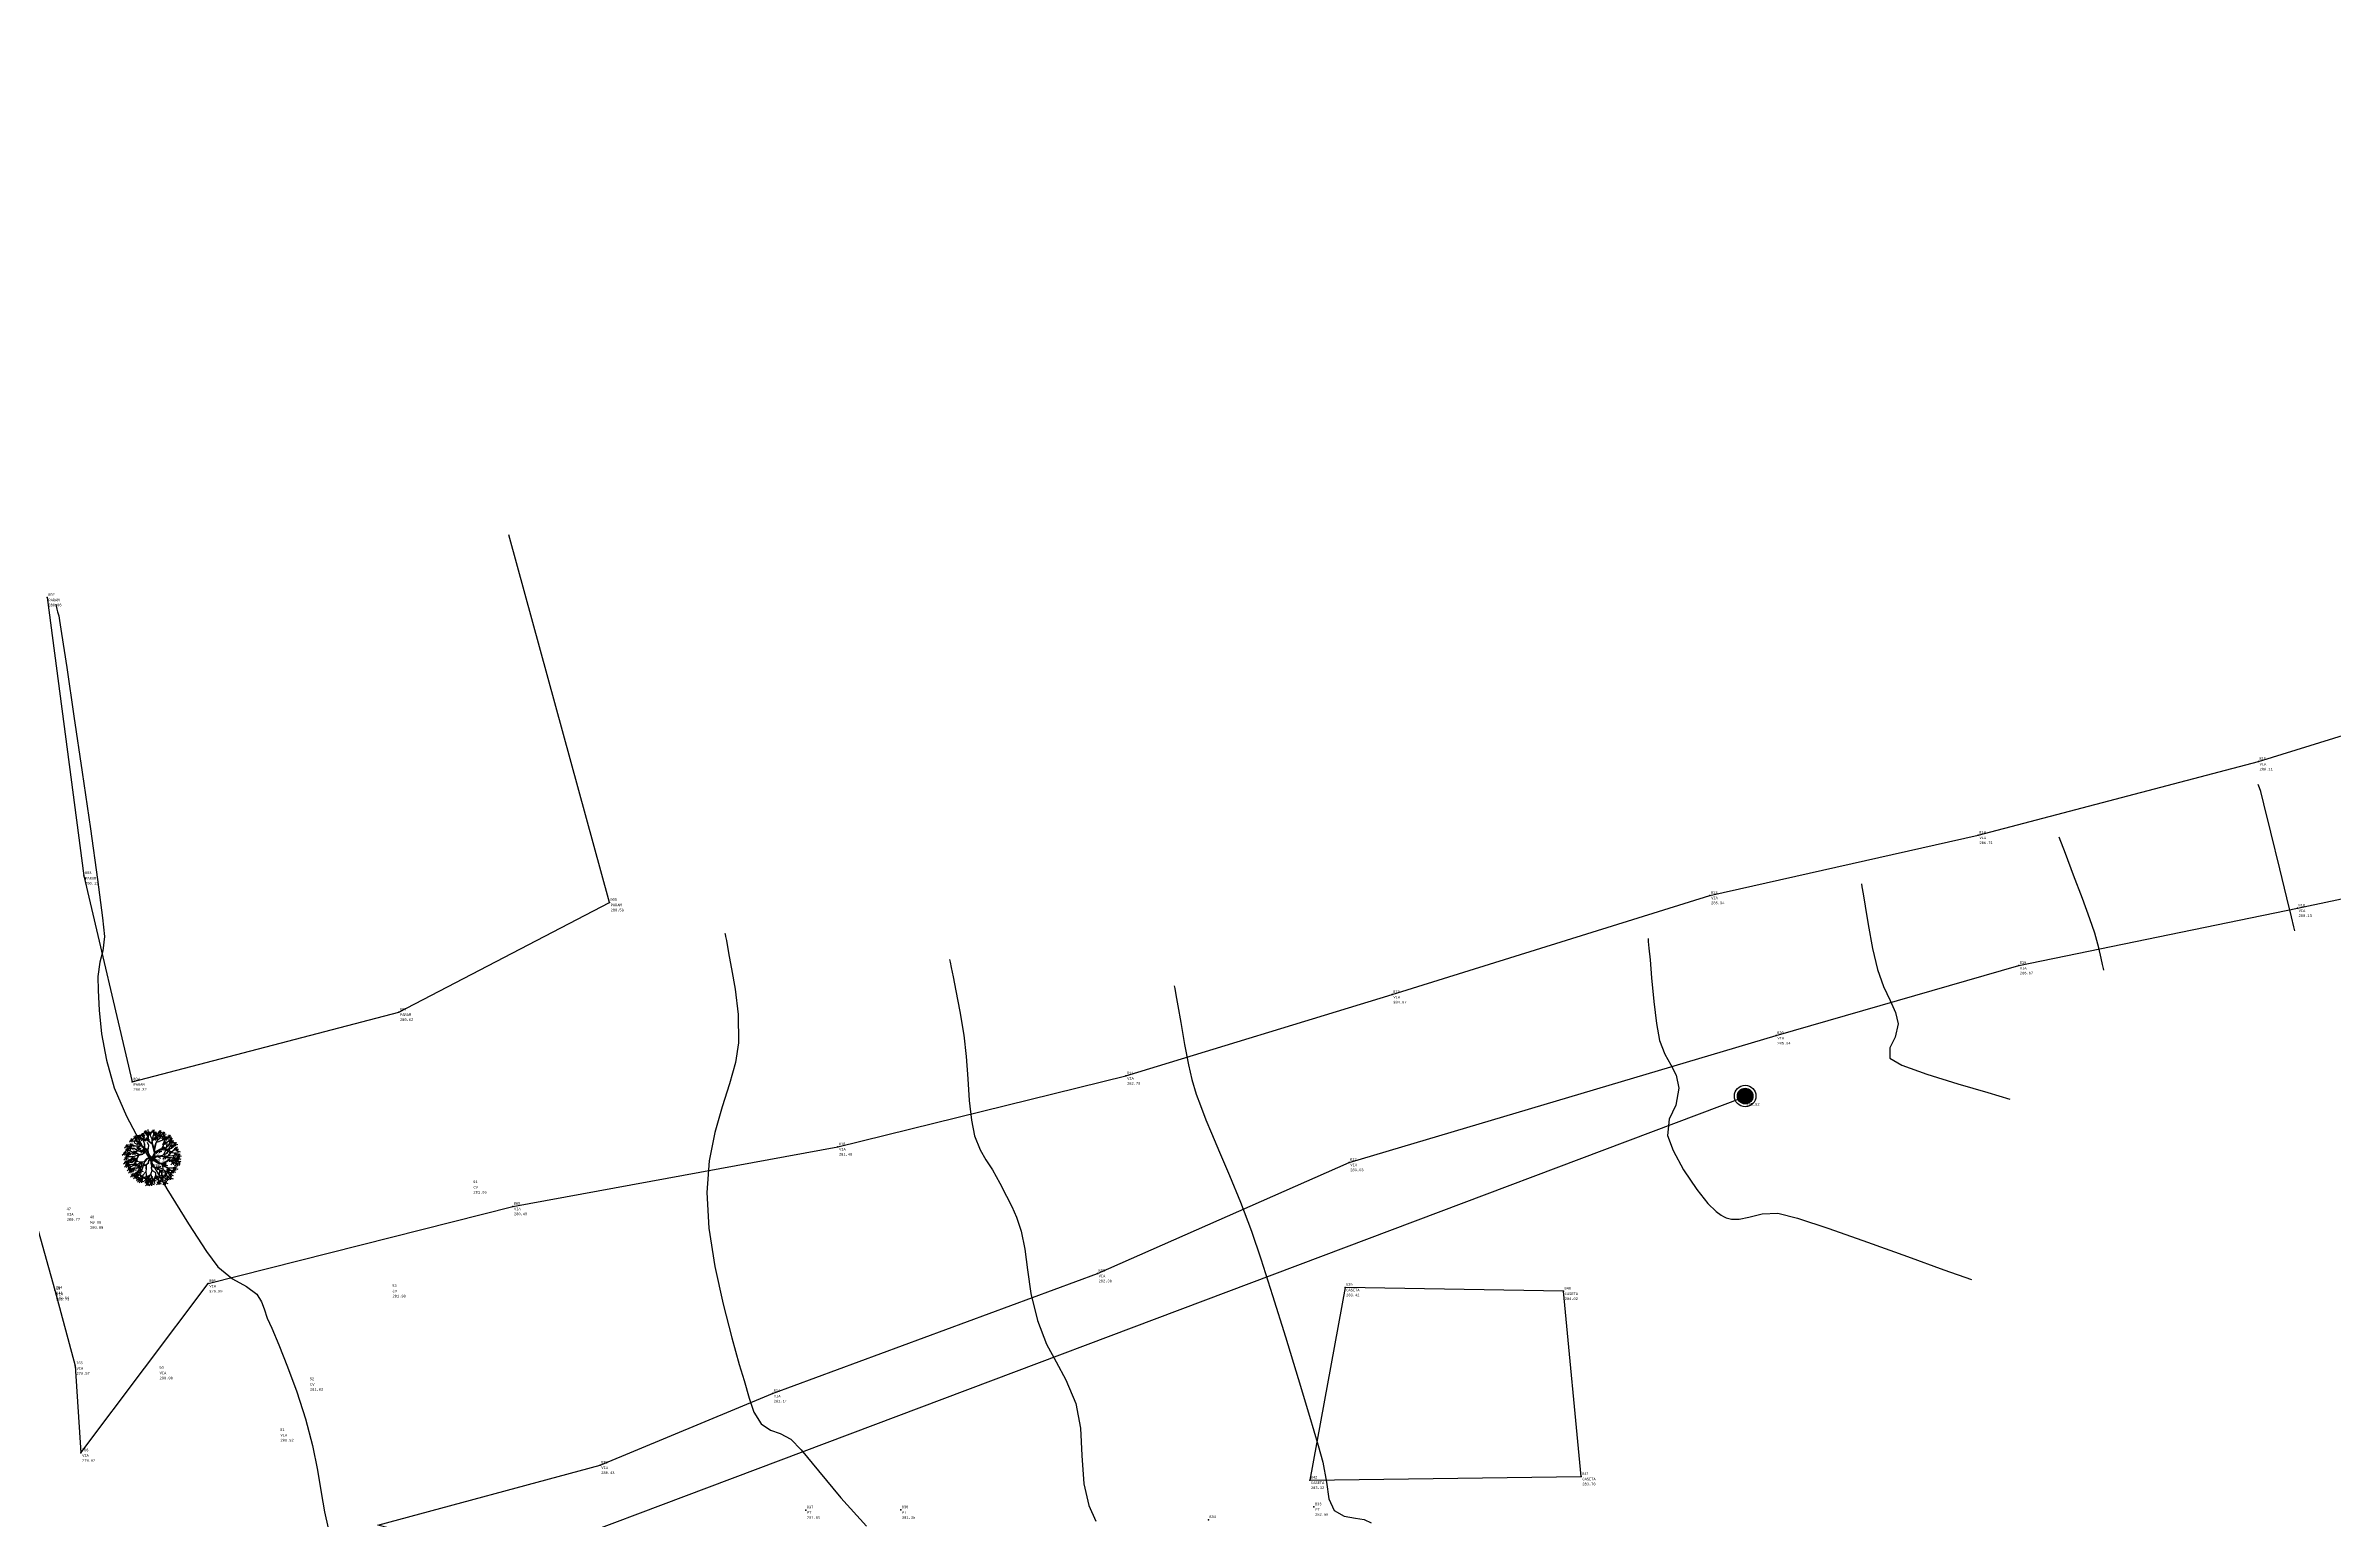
# Model space of a CAD drawing. Header units: metres. Extents: x 5050628 to 5051715, y 2427226 to 2427693.
# Drawn here: x 5050971.78 to 5051016.71, y 2427507.1 to 2427536.05 of the extents above; entities that cross this region are included whole.
import ezdxf
from ezdxf.enums import TextEntityAlignment as Align

# ---------------------------------------------------------------- set-up
doc = ezdxf.new("R2010")
doc.units = ezdxf.units.M
for name, color, linetype in [('ARBOLES', 3, 'Continuous'), ('C-TOPO-MINR-N', 11, 'Continuous'), ('CVL_PUNTO', 2, 'Continuous'), ('CVL_PUNTO_COR', 2, 'Continuous'), ('CVL_PUNTO_NUM', 2, 'Continuous'), ('Paramento', 7, 'Continuous'), ('POSTE', 2, 'Continuous'), ('Red Baja Tension', 30, 'Continuous'), ('Vía', 40, 'Continuous')]:
    doc.layers.add(name, color=color, linetype=linetype)
doc.layers.add('Poste Baja tension', color=30, linetype='Continuous', lineweight=100)
doc.styles.add('MONOTXT4', font='monotxt4.shx')

# ---------------------------------------------------------------- blocks, each defined once
blk = doc.blocks.new('ar-2')
at = {"layer": 'ARBOLES'}
for p, q in [((28.53, 111.64), (28.32, 111.46)), ((28.43, 111.66), (28.46, 111.46)), ((28.76, 111.68), (28.56, 111.5)), ((28.79, 111.96), (28.58, 111.78)), ((28.61, 111.92), (28.85, 111.85)), ((28.67, 111.7), (28.69, 111.5)), ((28.69, 111.98), (28.71, 111.78)), ((28.99, 112.15), (28.79, 111.96)), ((28.82, 112.1), (29.05, 112.03)), ((29.04, 111.96), (28.84, 111.78)), ((28.87, 111.92), (29.1, 111.85)), ((28.9, 112.16), (28.92, 111.96)), ((29.16, 112.15), (28.95, 111.97)), ((28.95, 111.98), (28.97, 111.78)), ((29.24, 111.94), (28.97, 112.03)), ((28.99, 112.1), (29.22, 112.03)), ((29.2, 111.81), (28.99, 111.63)), ((29.02, 111.76), (29.26, 111.69)), ((29.06, 112.17), (29.09, 111.97)), ((29.1, 111.83), (29.13, 111.63)), ((29.38, 112.27), (29.17, 112.09)), ((29.21, 112.23), (29.44, 112.16)), ((29.44, 112.04), (29.24, 111.86)), ((29.27, 112), (29.5, 111.92)), ((29.29, 112.29), (29.31, 112.09)), ((29.55, 112.41), (29.35, 112.23)), ((29.4, 112.09), (29.36, 112.16)), ((29.38, 112.37), (29.61, 112.3)), ((29.63, 112.03), (29.43, 111.84)), ((29.46, 112.43), (29.48, 112.23)), ((29.46, 111.98), (29.69, 111.91)), ((29.72, 112.36), (29.51, 112.18)), ((29.54, 112.32), (29.78, 112.24)), ((29.54, 112.04), (29.56, 111.84)), ((29.6, 112.49), (29.63, 112.29)), ((29.98, 112.46), (29.78, 112.27)), ((29.81, 112.41), (30.04, 112.34)), ((29.89, 112.47), (29.91, 112.27)), ((30.1, 112.29), (29.89, 112.1)), ((30.1, 112.06), (29.89, 111.88)), ((29.92, 112.02), (30.16, 111.94)), ((29.93, 112.24), (30.16, 112.17)), ((30, 112.31), (30.03, 112.1)), ((30, 112.08), (30.02, 111.88)), ((30.34, 112.21), (30.14, 112.03)), ((30.35, 112.42), (30.15, 112.24)), ((30.17, 112.17), (30.4, 112.1)), ((30.18, 112.38), (30.41, 112.31)), ((30.25, 112.23), (30.27, 112.03)), ((30.26, 112.44), (30.28, 112.24)), ((30.55, 112.34), (30.35, 112.16)), ((30.57, 112.17), (30.36, 111.99)), ((30.38, 112.29), (30.62, 112.22)), ((30.39, 112.13), (30.63, 112.05)), ((30.43, 111.92), (30.45, 112)), ((30.45, 111.76), (30.68, 111.69)), ((30.46, 112.36), (30.48, 112.16)), ((30.47, 112.19), (30.49, 111.99)), ((30.69, 112.07), (30.49, 111.88)), ((30.52, 112.02), (30.75, 111.95)), ((30.53, 111.83), (30.55, 111.63)), ((30.6, 112.08), (30.62, 111.88)), ((30.6, 111.33), (30.68, 111.67)), ((30.86, 112.17), (30.65, 111.99)), ((30.69, 112.13), (30.92, 112.06)), ((30.74, 112.05), (30.98, 111.98)), ((30.76, 112.19), (30.79, 111.99)), ((30.96, 111.97), (30.76, 111.79)), ((30.79, 111.93), (31.02, 111.85)), ((31.02, 111.86), (30.81, 111.68)), ((30.84, 111.82), (31.08, 111.75)), ((30.86, 111.78), (30.96, 111.86)), ((30.87, 111.99), (30.89, 111.79)), ((30.92, 111.88), (30.94, 111.68)), ((31.2, 111.76), (30.99, 111.58)), ((31.03, 111.72), (31.26, 111.65)), ((31.11, 111.78), (31.13, 111.58)), ((28.4, 111.23), (28.19, 111.04)), ((28.23, 111.18), (28.46, 111.11)), ((28.47, 110.74), (28.26, 110.56)), ((28.48, 110.97), (28.27, 110.79)), ((28.3, 111.24), (28.33, 111.04)), ((28.3, 110.7), (28.53, 110.63)), ((28.31, 110.93), (28.54, 110.85)), ((28.51, 110.58), (28.31, 110.4)), ((28.54, 111.43), (28.33, 111.25)), ((28.34, 110.54), (28.57, 110.47)), ((28.36, 111.6), (28.59, 111.52)), ((28.36, 111.39), (28.6, 111.31)), ((28.57, 111.11), (28.36, 110.93)), ((28.37, 110.76), (28.4, 110.56)), ((28.38, 110.99), (28.41, 110.79)), ((28.6, 111.23), (28.4, 111.05)), ((28.61, 110.58), (28.4, 110.39)), ((28.42, 110.6), (28.44, 110.4)), ((28.43, 111.19), (28.66, 111.11)), ((28.44, 111.45), (28.46, 111.25)), ((28.44, 110.53), (28.67, 110.46)), ((28.67, 110.39), (28.46, 110.2)), ((28.47, 111.13), (28.5, 110.93)), ((28.7, 110.84), (28.49, 110.65)), ((28.7, 111.53), (28.5, 111.35)), ((28.51, 111.25), (28.53, 111.05)), ((28.51, 110.6), (28.54, 110.39)), ((28.68, 111.44), (28.53, 111.5)), ((28.53, 110.79), (28.76, 110.72)), ((28.57, 110.4), (28.6, 110.2)), ((28.6, 110.85), (28.63, 110.65)), ((28.61, 111.55), (28.63, 111.35)), ((28.88, 110.93), (28.67, 110.74)), ((28.9, 110.35), (28.69, 110.17)), ((28.7, 110.88), (28.94, 110.81)), ((28.95, 110.63), (28.75, 110.45)), ((28.96, 111.28), (28.76, 111.09)), ((28.98, 110.9), (28.77, 110.72)), ((28.78, 110.94), (28.8, 110.74)), ((28.78, 110.58), (29.01, 110.51)), ((28.8, 110.37), (28.82, 110.17)), ((28.81, 110.86), (29.04, 110.79)), ((28.86, 110.65), (28.88, 110.45)), ((28.87, 111.29), (28.89, 111.09)), ((28.89, 110.92), (28.91, 110.72)), ((29.15, 111.54), (28.95, 111.36)), ((28.98, 111.5), (29.21, 111.43)), ((29.18, 110.49), (28.98, 110.31)), ((29.01, 110.45), (29.24, 110.37)), ((29.06, 111.56), (29.08, 111.36)), ((29.29, 111.27), (29.08, 111.45)), ((29.09, 110.51), (29.11, 110.31)), ((29.32, 110.69), (29.11, 110.5)), ((29.15, 110.64), (29.38, 110.57)), ((29.43, 111.38), (29.22, 111.2)), ((29.23, 110.7), (29.25, 110.5)), ((29.25, 111.34), (29.49, 111.26)), ((29.33, 111.4), (29.35, 111.2)), ((30.33, 110.45), (30.12, 110.26)), ((30.16, 111.33), (30.39, 111.26)), ((30.16, 110.4), (30.39, 110.33)), ((30.24, 111.39), (30.26, 111.19)), ((30.57, 111.51), (30.37, 111.33)), ((30.4, 111.46), (30.63, 111.39)), ((30.63, 110.61), (30.42, 110.43)), ((30.64, 111.02), (30.43, 110.84)), ((30.45, 110.57), (30.69, 110.5)), ((30.47, 110.98), (30.7, 110.91)), ((30.48, 111.53), (30.5, 111.33)), ((30.53, 110.63), (30.55, 110.43)), ((30.54, 111.04), (30.57, 110.84)), ((30.85, 111.38), (30.64, 111.19)), ((30.87, 110.88), (30.66, 110.7)), ((30.68, 111.33), (30.91, 111.26)), ((30.72, 110.34), (30.74, 110.14)), ((30.75, 111.39), (30.78, 111.19)), ((30.77, 110.9), (30.8, 110.7)), ((30.81, 111.59), (31.04, 111.52)), ((31.09, 110.71), (30.88, 110.53)), ((31.13, 110.97), (30.92, 110.79)), ((30.92, 110.67), (31.15, 110.6)), ((30.99, 110.73), (31.02, 110.53)), ((31.2, 110.41), (30.99, 110.22)), ((31.22, 111.2), (31.02, 111.01)), ((31.24, 111.51), (31.03, 111.33)), ((31.03, 110.99), (31.06, 110.79)), ((31.05, 111.15), (31.28, 111.08)), ((31.07, 111.46), (31.3, 111.39)), ((31.28, 110.82), (31.07, 110.64)), ((31.09, 111.37), (31.23, 111.38)), ((31.3, 110.63), (31.09, 110.45)), ((31.1, 110.78), (31.34, 110.7)), ((31.11, 110.42), (31.13, 110.22)), ((31.13, 111.21), (31.15, 111.01)), ((31.13, 110.59), (31.36, 110.52)), ((31.14, 111.53), (31.17, 111.33)), ((31.16, 111.32), (31.4, 111.25)), ((31.37, 110.97), (31.16, 110.79)), ((31.18, 110.84), (31.2, 110.64)), ((31.39, 111.13), (31.19, 110.94)), ((31.19, 110.93), (31.43, 110.85)), ((31.21, 110.65), (31.23, 110.45)), ((31.22, 111.08), (31.45, 111.01)), ((31.43, 110.73), (31.23, 110.54)), ((31.24, 111.38), (31.27, 111.18)), ((31.27, 110.99), (31.3, 110.79)), ((31.3, 111.14), (31.32, 110.94)), ((31.34, 110.74), (31.36, 110.54)), ((28.74, 110.25), (28.53, 110.07)), ((28.56, 110.21), (28.8, 110.14)), ((28.64, 110.27), (28.67, 110.07)), ((28.85, 110.04), (28.64, 109.85)), ((28.67, 109.99), (28.91, 109.92)), ((28.72, 110.31), (28.96, 110.23)), ((28.75, 110.05), (28.78, 109.85)), ((29.01, 109.94), (28.81, 109.76)), ((29.05, 110.12), (28.84, 109.94)), ((28.84, 109.9), (29.07, 109.82)), ((28.88, 110.08), (29.11, 110.01)), ((28.92, 109.96), (28.94, 109.76)), ((28.95, 110.14), (28.98, 109.94)), ((28.97, 109.92), (29, 109.72)), ((29.19, 109.82), (28.98, 109.64)), ((29.24, 110.04), (29.03, 109.86)), ((29.23, 109.75), (29.03, 109.57)), ((29.06, 109.99), (29.3, 109.92)), ((29.09, 109.84), (29.11, 109.64)), ((29.11, 110.23), (29.35, 110.16)), ((29.33, 109.72), (29.12, 109.53)), ((29.14, 109.77), (29.16, 109.57)), ((29.16, 109.67), (29.39, 109.6)), ((29.18, 109.91), (29.41, 109.84)), ((29.23, 109.84), (29.46, 109.77)), ((29.24, 109.74), (29.26, 109.53)), ((29.6, 109.82), (29.4, 109.63)), ((29.46, 109.65), (29.69, 109.58)), ((29.68, 109.55), (29.48, 109.36)), ((29.51, 109.83), (29.53, 109.63)), ((29.51, 109.52), (29.63, 109.68)), ((29.51, 109.5), (29.74, 109.43)), ((29.54, 109.71), (29.56, 109.51)), ((29.58, 109.9), (29.6, 109.7)), ((29.59, 109.56), (29.61, 109.36)), ((29.65, 109.67), (29.89, 109.6)), ((29.89, 109.87), (29.68, 109.69)), ((29.89, 109.56), (29.68, 109.37)), ((29.9, 109.77), (29.7, 109.59)), ((29.71, 109.51), (29.95, 109.44)), ((29.73, 109.74), (29.75, 109.53)), ((29.79, 109.57), (29.81, 109.37)), ((30.01, 109.76), (29.8, 109.58)), ((29.87, 109.75), (29.83, 109.61)), ((29.83, 109.61), (29.85, 109.48)), ((29.84, 109.72), (30.07, 109.65)), ((29.91, 109.78), (29.94, 109.58)), ((30.17, 109.91), (29.96, 109.72)), ((29.99, 109.86), (30.23, 109.79)), ((30.28, 109.6), (30.08, 109.42)), ((30.11, 109.56), (30.34, 109.48)), ((30.17, 109.62), (30.21, 109.52)), ((30.19, 109.62), (30.21, 109.42)), ((30.45, 110.25), (30.24, 110.06)), ((30.47, 109.8), (30.26, 109.61)), ((30.28, 110.2), (30.51, 110.13)), ((30.29, 109.96), (30.53, 109.88)), ((30.3, 109.75), (30.53, 109.68)), ((30.35, 110.26), (30.38, 110.06)), ((30.38, 109.81), (30.4, 109.61)), ((30.65, 110.02), (30.44, 109.84)), ((30.65, 109.61), (30.44, 109.42)), ((30.47, 109.56), (30.71, 109.49)), ((30.48, 109.98), (30.71, 109.91)), ((30.74, 109.83), (30.54, 109.65)), ((30.55, 110.04), (30.58, 109.84)), ((30.55, 109.62), (30.57, 109.42)), ((30.57, 109.78), (30.8, 109.71)), ((30.81, 110.32), (30.61, 110.14)), ((30.81, 110.19), (30.61, 110.01)), ((30.64, 110.28), (30.87, 110.21)), ((30.65, 109.85), (30.67, 109.65)), ((30.72, 110.21), (30.74, 110.01)), ((30.94, 109.88), (30.73, 109.7)), ((30.94, 110.05), (30.74, 109.87)), ((30.77, 110.01), (31, 109.93)), ((30.77, 109.83), (31, 109.76)), ((30.84, 109.9), (30.87, 109.7)), ((30.85, 110.07), (30.87, 109.87)), ((31.08, 110.24), (30.87, 110.06)), ((30.88, 110.23), (31.01, 110.06)), ((30.9, 110.2), (31.14, 110.12)), ((30.98, 110.26), (31.01, 110.06))]:
    blk.add_line(p, q, dxfattribs=at)
at = {"layer": 'ARBOLES', "color": 27}
for p, q in [((28.59, 111.64), (28.82, 111.57)), ((28.85, 111.56), (28.61, 111.66)), ((28.85, 111.56), (28.64, 111.67)), ((28.9, 111.56), (28.65, 111.69)), ((28.98, 111.68), (28.85, 111.74)), ((29.04, 111.84), (28.91, 111.98)), ((29.09, 111.68), (28.98, 111.68)), ((29.1, 111.68), (29.04, 111.84)), ((29.25, 111.96), (29.09, 112.15)), ((29.26, 111.56), (29.1, 111.68)), ((29.12, 112.15), (29.24, 111.99)), ((29.24, 111.99), (29.14, 112.17)), ((29.28, 111.97), (29.16, 112.19)), ((29.38, 111.89), (29.25, 111.96)), ((29.38, 111.9), (29.28, 111.97)), ((29.35, 112.06), (29.37, 111.86)), ((29.37, 111.84), (29.41, 112.15)), ((29.42, 111.73), (29.37, 111.84)), ((29.37, 111.84), (29.42, 111.68)), ((29.49, 111.89), (29.38, 111.9)), ((29.59, 111.88), (29.38, 111.89)), ((29.41, 112.15), (29.39, 112.29)), ((29.42, 111.68), (29.41, 111.47)), ((29.44, 111.46), (29.42, 111.73)), ((29.62, 111.89), (29.49, 111.89)), ((29.64, 112.03), (29.5, 112.31)), ((29.66, 111.6), (29.58, 111.76)), ((29.86, 111.66), (29.59, 111.88)), ((29.62, 112.38), (29.64, 112.18)), ((29.64, 112.22), (29.62, 112.34)), ((29.62, 111.89), (29.64, 112.04)), ((29.63, 111.35), (29.66, 111.6)), ((29.64, 111.99), (29.66, 112.35)), ((29.64, 112.34), (29.65, 112.22)), ((29.64, 112.04), (29.64, 112.22)), ((29.67, 111.83), (29.64, 111.99)), ((29.64, 111.91), (29.64, 111.86)), ((29.88, 111.66), (29.67, 111.83)), ((29.76, 112.14), (29.69, 112.34)), ((29.76, 112.14), (29.79, 112.36)), ((29.85, 111.96), (29.76, 112.14)), ((29.84, 111.7), (29.86, 111.95)), ((29.87, 111.68), (29.85, 111.96)), ((29.86, 111.96), (29.97, 112.36)), ((29.98, 111.2), (29.86, 111.66)), ((29.97, 111.38), (29.88, 111.66)), ((29.96, 111.42), (30.07, 111.77)), ((30, 111.37), (30.08, 111.79)), ((30.13, 112.13), (30.05, 112.35)), ((30.08, 111.79), (30.14, 111.88)), ((30.09, 111.78), (30.22, 111.82)), ((30.1, 111.81), (30.23, 111.83)), ((30.14, 111.88), (30.13, 112.13)), ((30.14, 112.14), (30.23, 112.3)), ((30.14, 111.92), (30.3, 112.04)), ((30.15, 111.88), (30.3, 112.03)), ((30.22, 111.82), (30.43, 111.91)), ((30.3, 112.03), (30.4, 112.25)), ((30.62, 111.81), (30.42, 111.63)), ((30.43, 111.91), (30.74, 112.06)), ((30.45, 111.5), (30.49, 111.7)), ((30.48, 111.71), (30.55, 111.89)), ((30.49, 111.7), (30.7, 111.8)), ((30.5, 111.74), (30.69, 111.79)), ((30.55, 111.89), (30.6, 111.96)), ((30.6, 111.96), (30.62, 112.12)), ((30.7, 111.8), (30.86, 111.96)), ((30.74, 111.58), (30.86, 111.78)), ((30.76, 111.86), (30.87, 111.94)), ((30.76, 111.85), (30.88, 111.92)), ((30.98, 111.64), (30.77, 111.45)), ((30.78, 111.65), (31.02, 111.58)), ((30.79, 111.43), (30.89, 111.62)), ((30.89, 111.65), (30.91, 111.45)), ((30.94, 111.45), (31.09, 111.65)), ((30.94, 111.45), (31.12, 111.61)), ((28.4, 111.06), (28.63, 110.99)), ((28.79, 110.98), (28.41, 111.01)), ((28.41, 110.99), (28.77, 110.98)), ((28.64, 111.16), (28.42, 111.14)), ((28.65, 110.82), (28.42, 110.71)), ((28.43, 111.16), (28.56, 111.17)), ((28.72, 111.15), (28.44, 111.2)), ((28.7, 110.64), (28.46, 110.67)), ((28.57, 110.53), (28.46, 110.5)), ((28.63, 110.53), (28.47, 110.48)), ((28.71, 111.25), (28.48, 111.36)), ((28.5, 110.34), (28.73, 110.27)), ((28.53, 111.49), (28.76, 111.42)), ((28.8, 110.5), (28.53, 110.34)), ((28.75, 110.54), (28.54, 110.53)), ((28.86, 110.36), (28.58, 110.27)), ((28.61, 110.21), (28.84, 110.34)), ((28.92, 110.56), (28.63, 110.53)), ((28.8, 110.98), (28.65, 110.82)), ((28.85, 111.44), (28.68, 111.44)), ((28.85, 110.74), (28.7, 110.64)), ((28.83, 111.17), (28.71, 111.25)), ((28.82, 111.17), (28.72, 111.15)), ((28.85, 111.43), (28.75, 111.37)), ((28.79, 111.23), (29.02, 111.16)), ((29.1, 111.09), (28.8, 110.98)), ((28.99, 110.79), (28.8, 110.5)), ((29.12, 111.09), (28.81, 111.28)), ((29.02, 111.28), (28.82, 111.17)), ((29.25, 111.56), (28.85, 111.56)), ((29.09, 111.3), (28.85, 111.44)), ((29.04, 111.3), (28.85, 111.43)), ((28.98, 110.81), (28.85, 110.74)), ((29.11, 110.34), (28.86, 110.36)), ((29.28, 110.68), (28.92, 110.72)), ((29.06, 110.54), (28.92, 110.56)), ((29.07, 110.53), (28.92, 110.44)), ((29.07, 111.07), (28.97, 110.8)), ((29.1, 111.06), (28.98, 110.81)), ((29, 111.17), (29.14, 111.1)), ((29.25, 111.25), (29.02, 111.28)), ((29.23, 111.27), (29.04, 111.3)), ((29.18, 110.67), (29.06, 110.54)), ((29.28, 111.26), (29.09, 111.3)), ((29.34, 111.13), (29.1, 111.09)), ((29.11, 111.07), (29.33, 111.12)), ((29.23, 110.43), (29.11, 110.34)), ((29.12, 110.33), (29.23, 110.41)), ((29.23, 110.41), (29.17, 110.28)), ((29.41, 110.69), (29.18, 110.67)), ((29.25, 110.43), (29.18, 110.28)), ((29.41, 110.51), (29.23, 110.43)), ((29.49, 111.41), (29.25, 111.56)), ((29.43, 110.49), (29.25, 110.43)), ((29.41, 111.26), (29.26, 111.26)), ((29.56, 111.33), (29.27, 111.53)), ((29.42, 110.69), (29.27, 110.25)), ((29.46, 111.28), (29.28, 111.26)), ((29.47, 111.28), (29.34, 111.13)), ((29.43, 111.28), (29.34, 111.13)), ((29.54, 110.87), (29.38, 110.69)), ((29.55, 110.86), (29.41, 110.69)), ((29.51, 110.52), (29.41, 110.51)), ((29.43, 110.69), (29.58, 110.87)), ((29.5, 110.48), (29.43, 110.49)), ((29.54, 111.33), (29.46, 111.28)), ((29.55, 111.31), (29.47, 111.28)), ((29.62, 111.33), (29.49, 111.41)), ((29.52, 110.33), (29.49, 110.15)), ((29.5, 110.52), (29.52, 110.33)), ((29.61, 110.61), (29.51, 110.53)), ((29.58, 110.58), (29.51, 110.52)), ((29.52, 110.31), (29.53, 110.51)), ((29.74, 110.94), (29.54, 110.87)), ((29.55, 111.31), (29.63, 111.14)), ((29.76, 110.92), (29.55, 110.86)), ((29.59, 111.27), (29.56, 111.33)), ((29.63, 110.6), (29.58, 110.58)), ((29.6, 111.35), (29.66, 111.59)), ((29.64, 111.11), (29.6, 111.32)), ((29.64, 110.77), (29.61, 110.61)), ((29.66, 111.13), (29.62, 111.33)), ((29.65, 110.74), (29.63, 110.6)), ((29.75, 110.97), (29.64, 111.11)), ((29.76, 110.92), (29.64, 111.1)), ((29.85, 110.92), (29.65, 110.74)), ((29.76, 110.99), (29.66, 111.13)), ((29.66, 110.77), (29.78, 110.94)), ((29.81, 110.92), (29.66, 110.77)), ((29.86, 110.92), (29.75, 110.97)), ((29.86, 110.92), (29.76, 110.99)), ((29.81, 110.87), (29.77, 110.62)), ((29.85, 110.92), (29.78, 110.61)), ((29.78, 110.61), (29.81, 110.46)), ((29.8, 110.45), (29.79, 110.36)), ((29.82, 110.43), (29.79, 110.36)), ((29.79, 110.36), (29.84, 110.21)), ((29.79, 110.36), (29.82, 110.18)), ((29.86, 110.81), (29.8, 110.62)), ((29.8, 110.62), (29.82, 110.47)), ((29.81, 110.46), (29.89, 110.41)), ((29.82, 110.47), (29.91, 110.43)), ((29.85, 110.92), (29.98, 111.2)), ((29.85, 110.92), (30, 111.18)), ((29.85, 110.92), (29.89, 110.81)), ((29.89, 110.95), (29.88, 110.92)), ((29.88, 110.92), (29.9, 110.82)), ((29.89, 110.81), (30.22, 110.6)), ((29.89, 110.41), (30.12, 110.34)), ((29.9, 110.82), (29.92, 110.92)), ((29.91, 110.43), (30.09, 110.37)), ((29.92, 110.99), (30.02, 111.16)), ((29.92, 110.94), (30.04, 111.02)), ((29.92, 110.92), (29.92, 110.99)), ((29.92, 110.91), (30.02, 110.99)), ((29.93, 110.9), (30.29, 110.62)), ((29.94, 110.8), (29.93, 110.87)), ((29.93, 110.87), (30.21, 110.66)), ((30.2, 110.63), (29.94, 110.8)), ((29.95, 110.89), (30.09, 111)), ((30, 111.35), (29.97, 111.38)), ((30, 111.18), (29.97, 111.35)), ((30.21, 110.66), (29.97, 110.81)), ((29.98, 111.38), (30.02, 111.53)), ((30.02, 111.18), (30, 111.35)), ((30.02, 111.25), (30.3, 111.41)), ((30.02, 110.99), (30.1, 111.02)), ((30.03, 111.21), (30.25, 111.36)), ((30.04, 111.18), (30.31, 111.4)), ((30.29, 110.41), (30.06, 110.38)), ((30.09, 111), (30.15, 111)), ((30.1, 111.02), (30.3, 111.02)), ((30.12, 110.37), (30.25, 110.26)), ((30.12, 110.34), (30.25, 110.25)), ((30.33, 111.38), (30.13, 111.19)), ((30.13, 110.37), (30.29, 110.41)), ((30.15, 111), (30.31, 110.89)), ((30.19, 110.99), (30.32, 111.01)), ((30.29, 110.62), (30.2, 110.63)), ((30.22, 110.6), (30.34, 110.59)), ((30.28, 111.02), (30.47, 111.09)), ((30.3, 111.41), (30.42, 111.42)), ((30.3, 111.02), (30.42, 110.99)), ((30.31, 111.4), (30.47, 111.41)), ((30.31, 110.62), (30.37, 110.62)), ((30.34, 110.59), (30.42, 110.49)), ((30.35, 111.02), (30.48, 111.09)), ((30.37, 110.62), (30.5, 110.65)), ((30.38, 111.42), (30.46, 111.59)), ((30.4, 110.58), (30.45, 110.49)), ((30.41, 110.58), (30.53, 110.64)), ((30.42, 111.42), (30.45, 111.5)), ((30.42, 110.99), (30.73, 111.02)), ((30.42, 110.49), (30.7, 110.37)), ((30.42, 110.49), (30.43, 110.28)), ((30.45, 110.28), (30.43, 110.48)), ((30.45, 110.49), (30.69, 110.39)), ((30.47, 111.41), (30.56, 111.45)), ((30.47, 111.09), (30.61, 111.32)), ((30.49, 111.09), (30.72, 111.21)), ((30.5, 110.65), (30.74, 110.79)), ((30.53, 110.99), (30.66, 110.99)), ((30.53, 110.64), (30.73, 110.77)), ((30.56, 111.45), (30.74, 111.58)), ((30.61, 111.37), (30.79, 111.44)), ((30.61, 111.32), (30.78, 111.43)), ((30.63, 111), (30.72, 110.95)), ((30.68, 110.36), (30.88, 110.23)), ((30.69, 110.84), (30.93, 110.76)), ((30.69, 110.39), (31, 110.35)), ((30.7, 110.37), (31.02, 110.38)), ((30.72, 110.95), (30.91, 110.94)), ((30.73, 111.02), (30.88, 111.22)), ((30.73, 110.77), (30.9, 110.74)), ((30.74, 110.79), (30.88, 110.75)), ((30.75, 111.02), (30.98, 111.05)), ((30.78, 111.43), (30.94, 111.45)), ((30.78, 111.04), (30.89, 111.23)), ((30.88, 111.22), (31.09, 111.37)), ((30.88, 110.75), (31.2, 110.79)), ((30.89, 111.22), (31.27, 111.17)), ((30.9, 110.74), (31.16, 110.63)), ((30.91, 110.94), (31.29, 110.87)), ((31.14, 110.61), (30.91, 110.72)), ((31.18, 110.81), (30.92, 110.76)), ((30.96, 110.93), (31.19, 110.85)), ((30.98, 111.05), (31.06, 111.04)), ((31, 110.35), (31.1, 110.19)), ((31.02, 110.38), (31.23, 110.44)), ((31.03, 110.36), (31.26, 110.29)), ((31.26, 110.6), (31.14, 110.62)), ((31.25, 110.58), (31.14, 110.61)), ((31.16, 110.63), (31.27, 110.62)), ((31.3, 110.8), (31.18, 110.81)), ((31.2, 110.79), (31.29, 110.75)), ((31.3, 110.78), (31.22, 110.79)), ((28.71, 110.28), (28.58, 110.26)), ((28.6, 110.23), (28.71, 110.28)), ((28.99, 110.1), (28.75, 109.98)), ((29.03, 110.16), (28.96, 109.79)), ((29.09, 110.25), (28.97, 109.77)), ((29.08, 110.25), (28.99, 110.1)), ((29.18, 110.28), (29.08, 110.25)), ((29.29, 110.27), (29.08, 110.09)), ((29.22, 109.77), (29.08, 109.69)), ((29.27, 110.25), (29.1, 110.05)), ((29.19, 110.29), (29.21, 110.09)), ((29.68, 109.92), (29.22, 109.77)), ((29.25, 109.78), (29.71, 109.95)), ((29.3, 109.68), (29.26, 109.62)), ((29.32, 109.95), (29.3, 109.68)), ((29.49, 110.15), (29.32, 109.95)), ((29.63, 109.69), (29.43, 109.51)), ((29.68, 109.88), (29.47, 109.7)), ((29.66, 109.73), (29.47, 109.52)), ((29.52, 109.98), (29.49, 109.75)), ((29.5, 110.16), (29.52, 109.98)), ((29.66, 109.72), (29.54, 109.51)), ((29.68, 109.92), (29.66, 109.73)), ((29.78, 110.03), (29.68, 109.92)), ((29.83, 110.2), (29.78, 110.04)), ((29.78, 110.04), (29.79, 109.88)), ((29.79, 109.88), (29.87, 109.75)), ((29.84, 110.21), (30.02, 110.12)), ((29.87, 109.75), (30, 109.49)), ((30.04, 109.92), (29.96, 109.75)), ((30.02, 109.91), (29.96, 109.76)), ((29.96, 109.75), (29.96, 109.49)), ((30.02, 110.12), (30.04, 109.92)), ((30.03, 109.97), (30.02, 109.91)), ((30.04, 109.92), (30.1, 109.77)), ((30.07, 109.92), (30.09, 109.72)), ((30.1, 109.77), (30.34, 109.57)), ((30.24, 109.93), (30.17, 109.62)), ((30.25, 110.25), (30.24, 109.93)), ((30.26, 110.26), (30.38, 110.07)), ((30.37, 110.05), (30.38, 109.85)), ((30.4, 109.59), (30.37, 109.84)), ((30.38, 110.07), (30.4, 109.88)), ((30.38, 109.85), (30.42, 109.59)), ((30.39, 109.88), (30.44, 109.59)), ((30.4, 109.88), (30.65, 109.73)), ((30.43, 110.28), (30.55, 110.19)), ((30.55, 110.19), (30.61, 109.97)), ((30.57, 110.17), (30.81, 110.1)), ((30.58, 110.19), (30.83, 110.11)), ((30.61, 109.97), (30.77, 109.85)), ((30.64, 110.15), (30.87, 110.07)), ((30.83, 110.11), (30.91, 109.98))]:
    blk.add_line(p, q, dxfattribs=at)
blk = doc.blocks.new('POSTE')
at = {"layer": 'POSTE'}
h = blk.add_hatch(color=30, dxfattribs=at)
edge = h.paths.add_edge_path()
edge.add_arc((992.96, 972.38), 0.558, 0, 360)
at = {"layer": 'POSTE', "color": 30}
for radius in [0.768, 0.558]:
    blk.add_circle((992.96, 972.38, 192.94), radius, dxfattribs=at)
blk = doc.blocks.new('A$Cd4a49434')
at = {"layer": 'POSTE', "xscale": 0.6787685145199105, "yscale": 0.6787685145199105, "zscale": 0.6787685145199105, "rotation": 349.84833}
blk.add_blockref('POSTE', (-779.25, -530.37, 158.25), dxfattribs=at)

msp = doc.modelspace()

# ---------------------------------------------------------------- linework, layer by layer
at = {"layer": 'C-TOPO-MINR-N', "color": 32, "linetype": 'Continuous', "lineweight": -3}
for points in [[(5050971.977, 2427525.089, 280.966), (5050971.978, 2427525.081, 280.966), (5050971.986, 2427525.052, 280.966), (5050972.001, 2427524.993, 280.966), (5050972.014, 2427524.942, 280.966), (5050972.034, 2427524.862, 280.966), (5050972.053, 2427524.769, 280.966), (5050972.091, 2427524.513, 280.966), (5050972.191, 2427523.844, 280.966), (5050972.333, 2427522.893, 280.966), (5050972.494, 2427521.794, 280.966), (5050972.656, 2427520.679, 280.966), (5050972.796, 2427519.681, 280.966), (5050972.895, 2427518.932, 280.966), (5050972.932, 2427518.566, 280.966), (5050972.899, 2427518.283, 280.966), (5050972.839, 2427518.06, 280.966), (5050972.806, 2427517.778, 280.966), (5050972.808, 2427517.503, 280.966), (5050972.827, 2427517.12, 280.966), (5050972.876, 2427516.655, 280.966), (5050972.971, 2427516.138, 280.966), (5050973.126, 2427515.596, 280.966), (5050973.368, 2427515.04, 280.966), (5050973.734, 2427514.346, 280.966), (5050974.16, 2427513.608, 280.966), (5050974.583, 2427512.921, 280.966), (5050974.938, 2427512.379, 280.966), (5050975.161, 2427512.078, 280.966), (5050975.449, 2427511.845, 280.966), (5050975.724, 2427511.69, 280.966), (5050975.923, 2427511.542, 280.966), (5050976.019, 2427511.392, 280.966), (5050976.069, 2427511.251, 280.966), (5050976.13, 2427511.073, 280.966), (5050976.216, 2427510.873, 280.966), (5050976.357, 2427510.544, 280.966), (5050976.529, 2427510.117, 280.966), (5050976.712, 2427509.623, 280.966), (5050976.882, 2427509.091, 280.966), (5050977.016, 2427508.568, 280.966), (5050977.114, 2427508.085, 280.966), (5050977.188, 2427507.649, 280.966), (5050977.254, 2427507.268, 280.966), (5050977.323, 2427506.95, 280.966)], [(5051015.938, 2427518.677, 288.966), (5051015.918, 2427518.757, 288.966), (5051015.871, 2427518.953, 288.966), (5051015.781, 2427519.322, 288.966), (5051015.643, 2427519.893, 288.966), (5051015.469, 2427520.61, 288.966), (5051015.332, 2427521.172, 288.966), (5051015.274, 2427521.409, 288.966), (5051015.247, 2427521.483, 288.966), (5051015.222, 2427521.547, 288.966)], [(5051012.19, 2427517.904, 287.966), (5051012.182, 2427517.938, 287.966), (5051012.166, 2427518.012, 287.966), (5051012.138, 2427518.139, 287.966), (5051012.093, 2427518.339, 287.966), (5051012.013, 2427518.633, 287.966), (5051011.917, 2427518.911, 287.966), (5051011.768, 2427519.314, 287.966), (5051011.597, 2427519.766, 287.966), (5051011.434, 2427520.192, 287.966), (5051011.311, 2427520.518, 287.966)], [(5051007.43, 2427519.599, 286.966), (5051007.441, 2427519.54, 286.966), (5051007.465, 2427519.403, 286.966), (5051007.504, 2427519.163, 286.966), (5051007.564, 2427518.8, 286.966), (5051007.65, 2427518.332, 286.966), (5051007.747, 2427517.917, 286.966), (5051007.865, 2427517.586, 286.966), (5051007.993, 2427517.311, 286.966), (5051008.099, 2427517.072, 286.966), (5051008.15, 2427516.85, 286.966), (5051008.091, 2427516.59, 286.966), (5051007.985, 2427516.376, 286.966), (5051007.987, 2427516.179, 286.966), (5051008.223, 2427516.036, 286.966), (5051008.713, 2427515.86, 286.966), (5051009.32, 2427515.675, 286.966), (5051009.909, 2427515.504, 286.966), (5051010.345, 2427515.371, 286.966)], [(5050985.114, 2427518.631, 281.966), (5050985.118, 2427518.61, 281.966), (5050985.127, 2427518.564, 281.966), (5050985.144, 2427518.485, 281.966), (5050985.169, 2427518.361, 281.966), (5050985.2, 2427518.175, 281.966), (5050985.247, 2427517.929, 281.966), (5050985.317, 2427517.53, 281.966), (5050985.374, 2427517.03, 281.966), (5050985.382, 2427516.479, 281.966), (5050985.324, 2427516.092, 281.966), (5050985.206, 2427515.674, 281.966), (5050985.06, 2427515.218, 281.966), (5050984.916, 2427514.715, 281.966), (5050984.805, 2427514.157, 281.966), (5050984.759, 2427513.536, 281.966), (5050984.802, 2427512.835, 281.966), (5050984.92, 2427512.083, 281.966), (5050985.08, 2427511.344, 281.966), (5050985.25, 2427510.682, 281.966), (5050985.398, 2427510.16, 281.966), (5050985.492, 2427509.844, 281.966), (5050985.589, 2427509.498, 281.966), (5050985.685, 2427509.222, 281.966), (5050985.828, 2427508.998, 281.966), (5050986.009, 2427508.869, 281.966), (5050986.197, 2427508.807, 281.966), (5050986.409, 2427508.698, 281.966), (5050986.61, 2427508.484, 281.966), (5050986.952, 2427508.071, 281.966), (5050987.393, 2427507.545, 281.966), (5050987.893, 2427506.989, 281.966)], [(5051003.24, 2427518.526, 285.966), (5051003.246, 2427518.469, 285.966), (5051003.259, 2427518.338, 285.966), (5051003.28, 2427518.107, 285.966), (5051003.311, 2427517.753, 285.966), (5051003.355, 2427517.287, 285.966), (5051003.407, 2427516.855, 285.966), (5051003.468, 2427516.524, 285.966), (5051003.569, 2427516.254, 285.966), (5051003.687, 2427516.047, 285.966), (5051003.79, 2427515.845, 285.966), (5051003.846, 2427515.589, 285.966), (5051003.787, 2427515.253, 285.966), (5051003.658, 2427514.98, 285.966), (5051003.625, 2427514.659, 285.966), (5051003.731, 2427514.364, 285.966), (5051003.935, 2427513.986, 285.966), (5051004.196, 2427513.595, 285.966), (5051004.417, 2427513.323, 285.966), (5051004.577, 2427513.166, 285.966), (5051004.676, 2427513.092, 285.966), (5051004.722, 2427513.066, 285.966), (5051004.777, 2427513.043, 285.966), (5051004.881, 2427513.015, 285.966), (5051005.029, 2427513.012, 285.966), (5051005.222, 2427513.054, 285.966), (5051005.481, 2427513.122, 285.966), (5051005.79, 2427513.132, 285.966), (5051006.173, 2427513.033, 285.966), (5051006.793, 2427512.83, 285.966), (5051007.547, 2427512.565, 285.966), (5051008.333, 2427512.281, 285.966), (5051009.048, 2427512.022, 285.966), (5051009.591, 2427511.829, 285.966)], [(5050989.525, 2427518.112, 282.966), (5050989.535, 2427518.061, 282.966), (5050989.557, 2427517.953, 282.966), (5050989.595, 2427517.771, 282.966), (5050989.652, 2427517.495, 282.966), (5050989.729, 2427517.094, 282.966), (5050989.806, 2427516.629, 282.966), (5050989.852, 2427516.211, 282.966), (5050989.884, 2427515.772, 282.966), (5050989.913, 2427515.345, 282.966), (5050989.954, 2427514.96, 282.966), (5050990.018, 2427514.65, 282.966), (5050990.124, 2427514.378, 282.966), (5050990.241, 2427514.177, 282.966), (5050990.37, 2427513.981, 282.966), (5050990.514, 2427513.724, 282.966), (5050990.646, 2427513.464, 282.966), (5050990.749, 2427513.261, 282.966), (5050990.84, 2427513.053, 282.966), (5050990.934, 2427512.78, 282.966), (5050991.007, 2427512.428, 282.966), (5050991.054, 2427512.021, 282.966), (5050991.12, 2427511.556, 282.966), (5050991.25, 2427511.027, 282.966), (5050991.431, 2427510.562, 282.966), (5050991.619, 2427510.212, 282.966), (5050991.811, 2427509.861, 282.966), (5050992.004, 2427509.395, 282.966), (5050992.098, 2427508.908, 282.966), (5050992.126, 2427508.373, 282.966), (5050992.165, 2427507.821, 282.966), (5050992.261, 2427507.391, 282.966), (5050992.396, 2427507.086, 282.966)], [(5050993.936, 2427517.593, 283.966), (5050993.946, 2427517.541, 283.966), (5050993.968, 2427517.42, 283.966), (5050994.006, 2427517.204, 283.966), (5050994.064, 2427516.874, 283.966), (5050994.142, 2427516.441, 283.966), (5050994.218, 2427516.047, 283.966), (5050994.283, 2427515.758, 283.966), (5050994.368, 2427515.471, 283.966), (5050994.45, 2427515.248, 283.966), (5050994.559, 2427514.968, 283.966), (5050994.668, 2427514.701, 283.966), (5050994.829, 2427514.331, 283.966), (5050995.023, 2427513.875, 283.966), (5050995.237, 2427513.351, 283.966), (5050995.453, 2427512.776, 283.966), (5050995.636, 2427512.236, 283.966), (5050995.867, 2427511.518, 283.966), (5050996.119, 2427510.707, 283.966), (5050996.369, 2427509.889, 283.966), (5050996.591, 2427509.149, 283.966), (5050996.762, 2427508.571, 283.966), (5050996.857, 2427508.241, 283.966), (5050996.928, 2427507.848, 283.966), (5050996.973, 2427507.523, 283.966), (5050997.077, 2427507.294, 283.966), (5050997.276, 2427507.182, 283.966), (5050997.499, 2427507.147, 283.966), (5050997.665, 2427507.117, 283.966), (5050997.801, 2427507.049, 283.966)]]:
    msp.add_polyline3d(points, dxfattribs=at)
at = {"layer": 'CVL_PUNTO', "color": 4}
for p in [(5050971.808, 2427525.221, 280.523), (5050971.808, 2427525.221, 280.523), (5051015.224, 2427521.999, 288.579), (5051015.224, 2427521.999, 288.579), (5051009.724, 2427520.553, 287.173), (5051009.724, 2427520.553, 287.173), (5050972.53, 2427519.758, 280.596), (5050972.53, 2427519.758, 280.596), (5051004.456, 2427519.372, 285.81), (5051004.456, 2427519.372, 285.81), (5050982.848, 2427519.232, 281.056), (5050982.848, 2427519.232, 281.056), (5051015.99, 2427519.122, 288.596), (5051015.99, 2427519.122, 288.596), (5051010.518, 2427517.994, 287.136), (5051010.518, 2427517.994, 287.136), (5050998.216, 2427517.424, 284.54), (5050998.216, 2427517.424, 284.54), (5050978.712, 2427517.079, 281.088), (5050978.712, 2427517.079, 281.088), (5051005.756, 2427516.618, 286.003), (5051005.756, 2427516.618, 286.003), (5050992.989, 2427515.828, 283.257), (5050992.989, 2427515.828, 283.257), (5050973.479, 2427515.708, 280.689), (5050973.479, 2427515.708, 280.689), (5051005.147, 2427515.419, 285.982), (5051005.147, 2427515.419, 285.982), (5050987.332, 2427514.435, 281.949), (5050987.332, 2427514.435, 281.949), (5050973.871, 2427514.219, 280.707), (5050973.871, 2427514.219, 280.707), (5050997.371, 2427514.13, 284.097), (5050997.371, 2427514.13, 284.097), (5050980.95, 2427513.266, 280.952), (5050980.95, 2427513.266, 280.952), (5050974.968, 2427511.749, 280.444), (5050974.968, 2427511.749, 280.444), (5050992.429, 2427511.948, 282.769), (5050992.429, 2427511.948, 282.769), (5050971.957, 2427511.619, 280.104), (5050971.957, 2427511.619, 280.104), (5050997.291, 2427511.673, 283.883), (5050997.291, 2427511.673, 283.883), (5051001.58, 2427511.6, 284.491), (5051001.58, 2427511.6, 284.491), (5050972.361, 2427510.135, 280.04), (5050972.361, 2427510.135, 280.04), (5050986.052, 2427509.59, 281.611), (5050986.052, 2427509.59, 281.611), (5050972.471, 2427508.424, 280.29), (5050972.471, 2427508.424, 280.29), (5050982.664, 2427508.184, 280.897), (5050982.664, 2427508.184, 280.897), (5050996.599, 2427507.889, 283.591), (5050996.599, 2427507.889, 283.591), (5051001.927, 2427507.962, 284.164), (5051001.927, 2427507.962, 284.164), (5050986.703, 2427507.304, 281.52), (5050986.703, 2427507.304, 281.52), (5050988.569, 2427507.306, 281.814), (5050988.569, 2427507.306, 281.814), (5050996.681, 2427507.364, 283.451), (5050996.681, 2427507.364, 283.451), (5050994.607, 2427507.114, 282.992), (5050994.607, 2427507.114, 282.992)]:
    msp.add_point(p, dxfattribs=at)
at = {"layer": 'Paramento', "flags": 128}
for points, elevation in [([(5050971.808, 2427525.221), (5050972.53, 2427519.758), (5050973.479, 2427515.708), (5050978.712, 2427517.079), (5050982.848, 2427519.232), (5050980.873, 2427526.449)], 280.523), ([(5050996.599, 2427507.889), (5051001.927, 2427507.962), (5051001.58, 2427511.6), (5050997.291, 2427511.673), (5050996.599, 2427507.889)], 283.591)]:
    msp.add_lwpolyline(points, dxfattribs=dict(at, elevation=elevation))
at = {"layer": 'Red Baja Tension', "elevation": 285.981, "flags": 128}
msp.add_lwpolyline([(5051005.147, 2427515.419), (5050943.61, 2427492.233)], dxfattribs=at)
at = {"layer": 'Vía'}
for points in [[(5050965.499, 2427536.054, 279.479), (5050967.889, 2427528.762, 279.637), (5050969.663, 2427522.457, 279.738), (5050969.842, 2427519.729, 279.871), (5050971.19, 2427514.362, 280.016), (5050971.957, 2427511.619, 280.104), (5050972.361, 2427510.135, 280.04), (5050972.471, 2427508.424, 280.29), (5050974.968, 2427511.749, 280.444), (5050980.95, 2427513.266, 280.952), (5050987.332, 2427514.435, 281.949), (5050992.989, 2427515.828, 283.257), (5050998.216, 2427517.424, 284.54), (5051004.456, 2427519.372, 285.81), (5051009.724, 2427520.553, 287.173), (5051015.224, 2427521.999, 288.579), (5051020.404, 2427523.602, 289.993)], [(5051015.12, 2427470.819, 282.827), (5051011.69, 2427479.511, 282.42), (5051009.891, 2427484.138, 282.118), (5051007.941, 2427488.222, 281.902), (5051005.677, 2427493.102, 281.727), (5051003.053, 2427496.649, 281.531), (5050998.631, 2427500.291, 281.268), (5050994.035, 2427502.728, 281.09), (5050986.89, 2427504.651, 280.737), (5050984.316, 2427505.457, 280.609), (5050978.298, 2427507.009, 280.559), (5050982.664, 2427508.184, 280.897), (5050986.052, 2427509.59, 281.611), (5050992.429, 2427511.948, 282.769), (5050997.371, 2427514.13, 284.097), (5051005.756, 2427516.618, 286.003), (5051010.518, 2427517.994, 287.136), (5051015.99, 2427519.122, 288.596), (5051021.214, 2427520.225, 289.907)]]:
    msp.add_polyline3d(points, dxfattribs=at)

# ---------------------------------------------------------------- block references
at = {"layer": 'ARBOLES', "lineweight": 0, "xscale": 0.3543167345633265, "yscale": 0.3543167345633265, "zscale": 0.3543167345633265}
msp.add_blockref('ar-2', (5050963.295, 2427474.919, 280.707), dxfattribs=at)
at = {"layer": 'Poste Baja tension', "xscale": 0.4053535161564476, "yscale": 0.4053535161564476, "zscale": 0.4053535161564476, "rotation": 359.587882972625}
msp.add_blockref('A$Cd4a49434', (5051004.935, 2427515.221, 169.961), dxfattribs=at)

# ---------------------------------------------------------------- texts
at = {"layer": 'CVL_PUNTO_COR', "color": 4, "style": 'MONOTXT4'}
for s, p in [('280.06', (5050971.831, 2427525.098, 280.523)), ('288.11', (5051015.247, 2427521.876, 288.579)), ('286.71', (5051009.747, 2427520.43, 287.173)), ('280.13', (5050972.553, 2427519.635, 280.596)), ('280.59', (5050982.871, 2427519.109, 281.056)), ('285.34', (5051004.479, 2427519.249, 285.81)), ('288.13', (5051016.013, 2427518.999, 288.596)), ('286.67', (5051010.541, 2427517.871, 287.136)), ('284.07', (5050998.239, 2427517.301, 284.54)), ('280.62', (5050978.735, 2427516.956, 281.088)), ('285.54', (5051005.779, 2427516.495, 286.003)), ('280.22', (5050973.502, 2427515.585, 280.689)), ('282.79', (5050993.012, 2427515.705, 283.257)), ('285.52', (5051005.17, 2427515.296, 285.982)), ('280.24', (5050973.894, 2427514.096, 280.707)), ('281.48', (5050987.355, 2427514.312, 281.949)), ('283.63', (5050997.394, 2427514.007, 284.097)), ('280.49', (5050980.973, 2427513.143, 280.952)), ('282.30', (5050992.452, 2427511.825, 282.769)), ('279.64', (5050971.98, 2427511.496, 280.104)), ('279.98', (5050974.991, 2427511.626, 280.444)), ('283.42', (5050997.314, 2427511.55, 283.883)), ('284.02', (5051001.603, 2427511.477, 284.491)), ('279.57', (5050972.384, 2427510.012, 280.04)), ('281.14', (5050986.075, 2427509.467, 281.611)), ('279.82', (5050972.494, 2427508.301, 280.29)), ('280.43', (5050982.687, 2427508.061, 280.897)), ('283.12', (5050996.622, 2427507.766, 283.591)), ('283.70', (5051001.95, 2427507.839, 284.164)), ('282.98', (5050996.704, 2427507.241, 283.451)), ('281.05', (5050986.726, 2427507.181, 281.52)), ('281.35', (5050988.592, 2427507.183, 281.814))]:
    msp.add_text(s, height=0.05, dxfattribs=at).set_placement(p, align=Align.TOP_LEFT)
at = {"layer": 'CVL_PUNTO_COR', "color": 0, "style": 'MONOTXT4'}
for s, p in [('281.66', (5050980.177, 2427513.568, 282.124)), ('280.77', (5050972.194, 2427513.035, 281.241)), ('280.88', (5050972.651, 2427512.877, 281.349)), ('280.73', (5050971.985, 2427511.469, 281.199)), ('281.38', (5050978.588, 2427511.529, 281.849)), ('280.90', (5050974.015, 2427509.92, 281.369)), ('281.02', (5050976.968, 2427509.697, 281.484)), ('280.92', (5050976.388, 2427508.701, 281.385))]:
    msp.add_text(s, height=0.05, dxfattribs=at).set_placement(p, align=Align.TOP_LEFT)
at = {"layer": 'CVL_PUNTO_NUM', "color": 4, "style": 'MONOTXT4'}
for s, p in [('802', (5050971.826, 2427525.239, 280.523)), ('815', (5051015.242, 2427522.017, 288.579)), ('814', (5051009.742, 2427520.571, 287.173)), ('803', (5050972.548, 2427519.776, 280.596)), ('813', (5051004.474, 2427519.39, 285.81)), ('805', (5050982.866, 2427519.25, 281.056)), ('818', (5051016.008, 2427519.14, 288.596)), ('819', (5051010.536, 2427518.012, 287.136)), ('806', (5050978.73, 2427517.097, 281.088)), ('812', (5050998.234, 2427517.442, 284.54)), ('820', (5051005.774, 2427516.636, 286.003)), ('804', (5050973.497, 2427515.726, 280.689)), ('811', (5050993.007, 2427515.846, 283.257)), ('821', (5051005.165, 2427515.437, 285.982)), ('810', (5050987.35, 2427514.453, 281.949)), ('807', (5050973.889, 2427514.237, 280.707)), ('822', (5050997.389, 2427514.148, 284.097)), ('809', (5050980.968, 2427513.284, 280.952)), ('808', (5050974.986, 2427511.767, 280.444)), ('823', (5050992.447, 2427511.966, 282.769)), ('839', (5050997.309, 2427511.691, 283.883)), ('764', (5050971.975, 2427511.637, 280.104)), ('840', (5051001.598, 2427511.618, 284.491)), ('765', (5050972.379, 2427510.153, 280.04)), ('824', (5050986.07, 2427509.608, 281.611)), ('766', (5050972.489, 2427508.442, 280.29)), ('825', (5050982.682, 2427508.202, 280.897)), ('842', (5050996.617, 2427507.907, 283.591)), ('841', (5051001.945, 2427507.98, 284.164)), ('837', (5050986.721, 2427507.322, 281.52)), ('836', (5050988.587, 2427507.324, 281.814)), ('833', (5050996.699, 2427507.382, 283.451)), ('834', (5050994.625, 2427507.132, 282.992))]:
    msp.add_text(s, height=0.05, dxfattribs=at).set_placement(p, align=Align.BOTTOM_LEFT)
for s, p in [('PARAM', (5050971.833, 2427525.196, 280.523)), ('VIA', (5051015.249, 2427521.974, 288.579)), ('VIA', (5051009.749, 2427520.528, 287.173)), ('PARAM', (5050972.555, 2427519.733, 280.596)), ('PARAM', (5050982.873, 2427519.207, 281.056)), ('VIA', (5051004.481, 2427519.347, 285.81)), ('VIA', (5051016.015, 2427519.097, 288.596)), ('VIA', (5051010.543, 2427517.969, 287.136)), ('VIA', (5050998.241, 2427517.399, 284.54)), ('PARAM', (5050978.737, 2427517.054, 281.088)), ('VIA', (5051005.781, 2427516.593, 286.003)), ('VIA', (5050993.014, 2427515.803, 283.257)), ('PARAM', (5050973.504, 2427515.683, 280.689)), ('PBT', (5051005.172, 2427515.394, 285.982)), ('ARB 3', (5050973.896, 2427514.194, 280.707)), ('VIA', (5050987.357, 2427514.41, 281.949)), ('VIA', (5050997.396, 2427514.105, 284.097)), ('VIA', (5050980.975, 2427513.241, 280.952)), ('VIA', (5050974.993, 2427511.724, 280.444)), ('VIA', (5050992.454, 2427511.923, 282.769)), ('VIA', (5050971.982, 2427511.594, 280.104)), ('CASETA', (5050997.316, 2427511.648, 283.883)), ('CASETA', (5051001.605, 2427511.575, 284.491)), ('VIA', (5050972.386, 2427510.11, 280.04)), ('VIA', (5050986.077, 2427509.565, 281.611)), ('VIA', (5050972.496, 2427508.399, 280.29)), ('VIA', (5050982.689, 2427508.159, 280.897)), ('CASETA', (5050996.624, 2427507.864, 283.591)), ('CASETA', (5051001.952, 2427507.937, 284.164)), ('PT', (5050986.728, 2427507.279, 281.52)), ('PT', (5050988.594, 2427507.281, 281.814)), ('PT', (5050996.706, 2427507.339, 283.451))]:
    msp.add_text(s, height=0.05, dxfattribs=at).set_placement(p, align=Align.TOP_LEFT)
at = {"layer": 'CVL_PUNTO_NUM', "color": 0, "style": 'MONOTXT4'}
for s, p in [('54', (5050980.172, 2427513.709, 282.124)), ('47', (5050972.189, 2427513.176, 281.241)), ('48', (5050972.646, 2427513.018, 281.349)), ('53', (5050978.583, 2427511.67, 281.849)), ('49', (5050971.98, 2427511.61, 281.199)), ('50', (5050974.01, 2427510.061, 281.369)), ('52', (5050976.963, 2427509.838, 281.484)), ('51', (5050976.383, 2427508.842, 281.385))]:
    msp.add_text(s, height=0.05, dxfattribs=at).set_placement(p, align=Align.BOTTOM_LEFT)
for s, p in [('CV', (5050980.179, 2427513.666, 282.124)), ('VIA', (5050972.196, 2427513.133, 281.241)), ('MJ 90', (5050972.653, 2427512.975, 281.349)), ('VIA', (5050971.987, 2427511.567, 281.199)), ('CV', (5050978.59, 2427511.627, 281.849)), ('VIA', (5050974.017, 2427510.018, 281.369)), ('CV', (5050976.97, 2427509.795, 281.484)), ('VIA', (5050976.39, 2427508.799, 281.385))]:
    msp.add_text(s, height=0.05, dxfattribs=at).set_placement(p, align=Align.TOP_LEFT)

doc.saveas('drawing.dxf')
